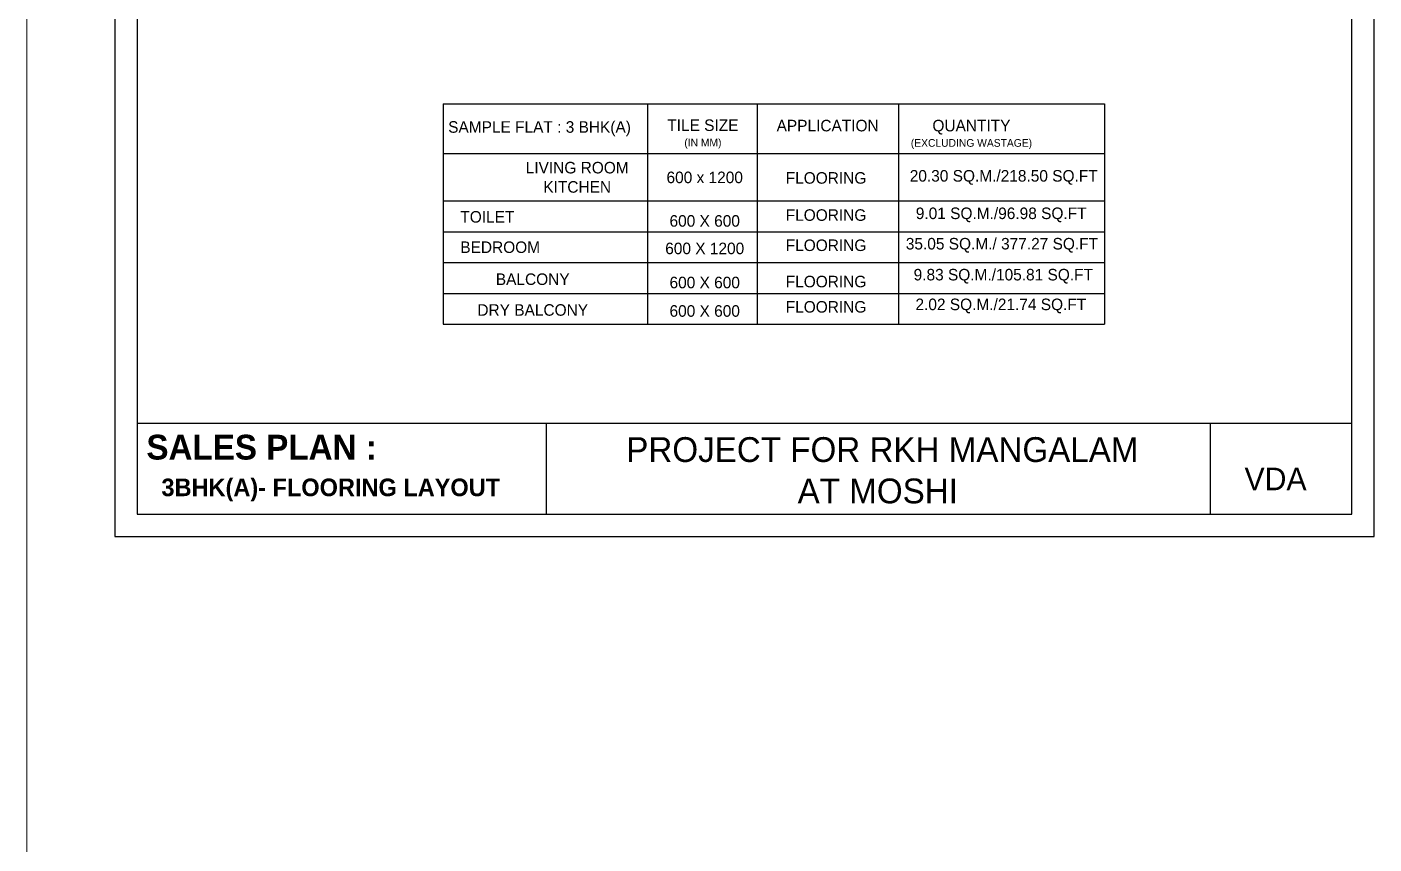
# Model space of a CAD drawing. Header units: metres. Extents: x 494 to 1845, y -666 to 1061.
# Drawn here: x 1814.2 to 1829.51, y 258.96 to 268.24 of the extents above; entities that cross this region are included whole.
import ezdxf

# ---------------------------------------------------------------- set-up
doc = ezdxf.new("R2010")
doc.units = ezdxf.units.M
doc.header["$MEASUREMENT"] = 0
for name, color, linetype, lineweight in [('01 WALL', 7, 'Continuous', 25), ('04 TEXT', 7, 'Continuous', 13), ('DIMENSION', 8, 'Continuous', 5)]:
    doc.layers.add(name, color=color, linetype=linetype, lineweight=lineweight)
doc.layers.add('SHEET', color=7, linetype='Continuous')
doc.layers.add('TEXT', color=7, linetype='Continuous')
doc.styles.add('NAME PLATE', font='arial.ttf')
doc.styles.get("Standard").update_dxf_attribs({"font": 'arial.ttf'})

msp = doc.modelspace()

# ---------------------------------------------------------------- linework, layer by layer
at = {"color": 7, "lineweight": 25}
for p, q in [((1818.9301, 267.3681), (1818.9301, 264.8668)), ((1818.9301, 267.3681), (1826.4438, 267.3681)), ((1826.4438, 267.3681), (1826.4438, 264.8668)), ((1818.9301, 264.8668), (1826.4438, 264.8668))]:
    msp.add_line(p, q, dxfattribs=at)
at = {"color": 8, "lineweight": 25}
for p, q in [((1821.2531, 267.3681), (1821.2531, 264.8668)), ((1822.4975, 267.3681), (1822.4975, 264.8668)), ((1824.1042, 267.3681), (1824.1042, 264.8668)), ((1818.9301, 266.805), (1826.4438, 266.805)), ((1818.9301, 266.2663), (1826.4438, 266.2663)), ((1818.9301, 265.9165), (1826.4438, 265.9165)), ((1818.9301, 265.5666), (1826.4438, 265.5666)), ((1818.9301, 265.2167), (1826.4438, 265.2167))]:
    msp.add_line(p, q, dxfattribs=at)
at = {"layer": '01 WALL'}
for p, q in [((1815.4544, 263.7428), (1829.2544, 263.7428)), ((1820.1033, 262.707), (1820.1033, 263.7428)), ((1827.6451, 263.7428), (1827.6451, 262.707))]:
    msp.add_line(p, q, dxfattribs=at)
at = {"layer": 'DIMENSION', "color": 6}
msp.add_line((1814.2002, 309.0934), (1814.2002, 141.9928), dxfattribs=at)
at = {"layer": 'SHEET'}
for points in [[(1829.5086, 282.6889), (1815.2002, 282.6889), (1815.2002, 262.4528), (1829.5086, 262.4528)], [(1829.2544, 282.4347), (1815.4544, 282.4347), (1815.4544, 262.707), (1829.2544, 262.707)]]:
    msp.add_lwpolyline(points, close=True, dxfattribs=at)

# ---------------------------------------------------------------- texts
at = {"layer": '04 TEXT', "insert": (1828.0367, 263.2366), "char_height": 0.256479, "width": 14.186426, "attachment_point": 1}
msp.add_mtext('{\\fCentury Gothic|b0|i0|c0|p34;VDA}', dxfattribs=at)
at = {"layer": 'SHEET', "attachment_point": 5, "style": 'NAME PLATE'}
for s, insert, char_height, width in [('{\\fCentury Gothic|b1|i0|c0|p34;SALES PLAN :}', (1816.8666, 263.4674), 0.281843, 7.2474), ('{\\fCentury Gothic|b0|i0|c0|p34; PROJECT FOR RKH MANGALAM\\PAT MOSHI}', (1823.869, 263.2051), 0.281843, 7.2474), ('{\\fCentury Gothic|b1|i0|c0|p34;3BHK(A)- FLOORING LAYOUT}', (1817.6527, 262.9826), 0.2, 6.514028)]:
    msp.add_mtext(s, dxfattribs=dict(at, insert=insert, char_height=char_height, width=width))
at = {"layer": 'TEXT', "color": 5, "extrusion": (0.000131408, -1.5262e-05, 1), "insert": (1820.0253, 267.0015), "char_height": 0.131204, "width": 3.401538, "attachment_point": 8, "text_direction": (1, 0, -0.000131)}
msp.add_mtext('{\\fCentury Gothic|b0|i0|c0|p34;SAMPLE FLAT : 3 BHK(A)}', dxfattribs=at)
at = {"layer": 'TEXT', "extrusion": (0.000131408, -1.5262e-05, 1), "char_height": 0.131204, "attachment_point": 8, "text_direction": (1, 0, -0.000131)}
for s, insert, width in [('{\\fCentury Gothic|b0|i0|c0|p34;TILE SIZE\\P\\H0.66667x;(IN MM)}', (1821.8815, 266.8597), 1.66084), ('{\\fCentury Gothic|b0|i0|c0|p34;APPLICATION}', (1823.2993, 267.0546), 1.549102), ('{\\fCentury Gothic|b0|i0|c0|p34;QUANTITY\\H0.66667x; (EXCLUDING WASTAGE)}', (1824.9334, 266.8553), 1.549102), ('{\\fCentury Gothic|b0|i0|c0|p34;LIVING ROOM }\\P{\\fCentury Gothic|b0|i0|c0|p34;KITCHEN}', (1820.4532, 266.3581), 2.702881), ('\\pt2;{\\fCentury Gothic|b0|i0|c0|p34;600 x 1200}', (1821.9024, 266.4664), 1.66084), ('{\\fCentury Gothic|b0|i0|c0|p34;FLOORING}', (1823.2809, 266.4603), 1.66084), ('{\\fCentury Gothic|b0|i0|c0|p34;20.30 SQ.M./218.50 SQ.FT}', (1825.3, 266.4499), 3.314433), ('{\\fCentury Gothic|b0|i0|c0|p34;TOILET }', (1819.4324, 266.0181), 1.66084), ('{\\fCentury Gothic|b0|i0|c0|p34;600 X 600}', (1821.9024, 265.972), 1.66084), ('{\\fCentury Gothic|b0|i0|c0|p34;FLOORING}', (1823.2809, 266.0386), 1.66084), ('{\\fCentury Gothic|b0|i0|c0|p34;9.01 SQ.M./96.98 SQ.FT}', (1825.2714, 266.0242), 2.60269), ('{\\fCentury Gothic|b0|i0|c0|p34;BEDROOM}', (1819.5781, 265.6734), 1.66084), ('{\\fCentury Gothic|b0|i0|c0|p34;600 X 1200}', (1821.9024, 265.6595), 1.66084), ('{\\fCentury Gothic|b0|i0|c0|p34;FLOORING}', (1823.2809, 265.6955), 1.66084), ('{\\fCentury Gothic|b0|i0|c0|p34;35.05 SQ.M./ 377.27 SQ.FT }', (1825.2797, 265.6788), 2.472082), ('{\\fCentury Gothic|b0|i0|c0|p34; 9.83 SQ.M./105.81 SQ.FT}', (1825.271, 265.3273), 3.156027), ('{\\fCentury Gothic|b0|i0|c0|p34;BALCONY}', (1819.9478, 265.31), 1.66084), ('{\\fCentury Gothic|b0|i0|c0|p34;600 X 600}', (1821.9024, 265.2723), 1.66084), ('{\\fCentury Gothic|b0|i0|c0|p34;FLOORING}', (1823.2809, 265.2832), 1.66084), ('{\\fCentury Gothic|b0|i0|c0|p34;2.02 SQ.M./21.74 SQ.FT}', (1825.2675, 264.9897), 4.510366), ('{\\fCentury Gothic|b0|i0|c0|p34;DRY BALCONY}', (1819.9478, 264.9602), 1.66084), ('{\\fCentury Gothic|b0|i0|c0|p34;600 X 600}', (1821.9024, 264.949), 1.66084), ('{\\fCentury Gothic|b0|i0|c0|p34;FLOORING}', (1823.2809, 264.9958), 1.66084)]:
    msp.add_mtext(s, dxfattribs=dict(at, insert=insert, width=width))

doc.saveas('drawing.dxf')
